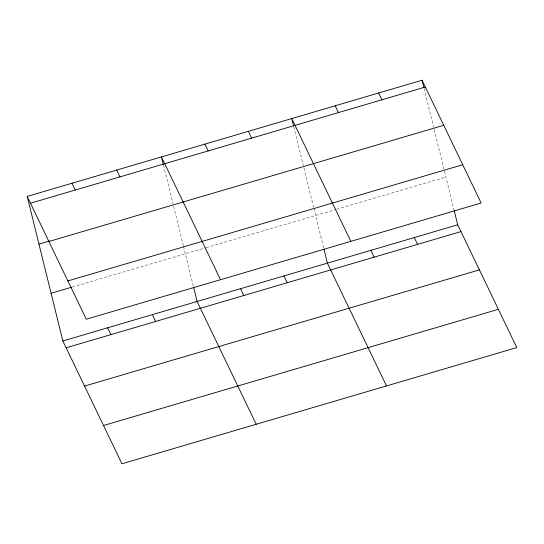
<?xml version="1.0" encoding="UTF-8"?>
<svg xmlns="http://www.w3.org/2000/svg" width="544" height="544" viewBox="0 0 544 544"><rect width="100%" height="100%" fill="white"/><g stroke="black" fill="none" stroke-linecap="round" stroke-linejoin="round"><path stroke-width="0.41" stroke-dasharray="2.72 2.04" d="M72.243 287.055L205.448 247.86M206.251 247.622L335.75 209.515M336.552 209.277L445.937 177.086M424.075 88.448L433.609 127.112M434.221 129.567L454.056 209.991M293.774 126.793L303.314 165.451M303.919 167.912L313.616 207.237M313.82 208.06L323.755 248.336M163.479 165.138L173.012 203.796M173.618 206.258L183.321 245.582M183.518 246.398L193.453 286.674"/><path stroke-width="0.82" d="M27.2 196.418L422.049 80.22L481.141 203.014L86.292 319.206L27.2 196.418L62.859 340.986L121.951 463.78L516.8 347.582L457.708 224.794L454.254 210.814M30.478 203.225L425.32 87.026M38.971 244.127L49.545 241.012M48.899 241.495L443.741 125.304M67.871 280.928L462.72 164.737M51.095 293.277L71.434 287.293M62.859 340.986L457.708 224.794M66.137 347.793L460.979 231.601M84.558 386.07L479.4 269.878M103.537 425.503L498.379 309.312M378.61 93.004L381.888 99.81M414.27 237.578L417.547 244.385M335.179 105.788L338.456 112.594M370.838 250.356L374.116 257.162M350.839 241.352L291.747 118.565L293.57 125.97M386.498 385.927L327.406 263.14L323.959 249.159M248.316 131.349L251.586 138.156M283.975 275.924L287.252 282.73M204.877 144.126L208.155 150.933M240.543 288.701L243.814 295.508M220.544 279.698L161.446 156.91L163.275 164.315M256.204 424.272L197.105 301.485L193.657 287.497M116.702 170.082L119.972 176.882M152.361 314.65L155.632 321.456M71.951 183.246L75.222 190.053M107.61 327.821L110.888 334.628M422.049 80.22L423.871 87.625"/></g></svg>
